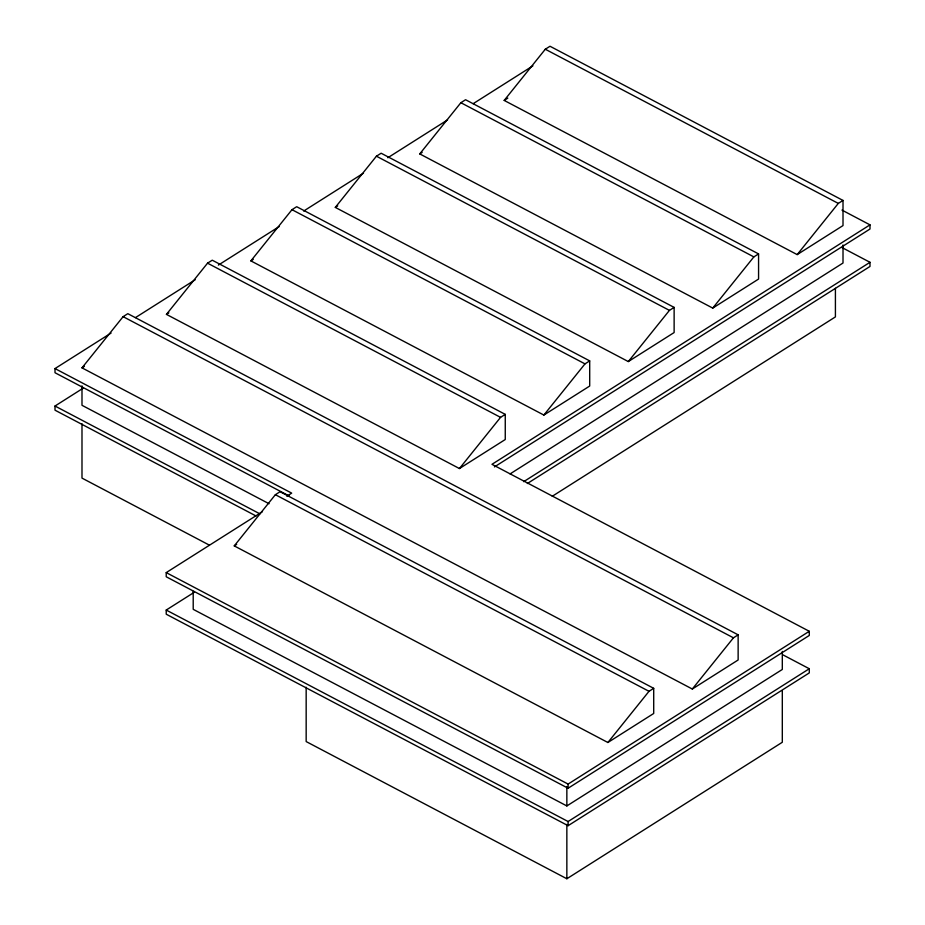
<?xml version="1.0" encoding="UTF-8"?>
<svg xmlns="http://www.w3.org/2000/svg" width="925" height="925" viewBox="0 0 925 925"><rect width="100%" height="100%" fill="white"/><g stroke="black" fill="none" stroke-linecap="round" stroke-linejoin="round"><path stroke-width="1.39" d="M81.99 367.861L123.118 316.662L127.812 313.679L738.138 634.839L738.138 659.987L692.316 689.021L81.99 367.861L84.406 366.323M166.431 314.373L207.547 263.174L212.253 260.202L505.258 414.377L505.258 439.525L459.436 468.547L166.431 314.373L168.847 312.847M250.872 260.885L291.988 209.686L296.694 206.714L589.699 360.889L589.699 386.037L543.865 415.059L250.872 260.885L253.277 259.358M335.301 207.397L376.429 156.198L381.135 153.226L674.128 307.401L674.128 332.549L628.306 361.571L335.301 207.397L337.717 205.87M419.742 153.908L460.87 102.71L465.564 99.738L758.569 253.912L758.569 279.061L712.747 308.094L419.742 153.908L422.158 152.382M504.183 100.42L545.299 49.233L550.005 46.25L843.01 200.436L843.01 225.573L797.188 254.606L504.183 100.42L507.802 98.131M234.245 545.889L275.373 494.702L280.067 491.718L653.709 688.327L653.709 713.476L607.887 742.497L234.245 545.889L236.661 544.363M459.436 468.547L500.552 417.36L505.258 414.377M543.865 415.059L584.993 363.872L589.699 360.889M628.306 361.571L669.434 310.384L674.128 307.401M712.747 308.094L753.863 256.896L758.569 253.912M797.188 254.606L838.304 203.407L843.01 200.436M607.887 742.497L649.003 691.31L653.709 688.327M692.316 689.021L733.444 637.822L738.138 634.839M289.143 495.95L55.003 372.74L55.003 368.578L111.081 333.058M135.466 317.61L195.198 279.766M218.369 265.093L279.327 226.486M303.701 211.039L363.444 173.195M387.829 157.747L447.561 119.903M473.161 103.693L532.904 65.848M256.063 515.988L55.003 410.18L55.003 406.029L83.042 388.257M841.958 210.091L869.997 224.856L491.973 464.315L809.294 631.289L809.294 635.452L568.1 788.239L166.222 576.772L166.222 572.61L262.457 511.652M286.819 496.216L291.687 493.129L55.003 368.578M782.538 654.657L809.294 668.74L809.294 672.903L568.1 825.69L166.222 614.212L166.222 610.049L194.238 592.301M494.413 466.928L869.997 229.018L869.997 224.856M510.103 473.901L843.01 263.024L843.01 244.986M523.677 481.671L869.997 262.295L841.958 247.542M527.342 483.521L869.997 266.458L869.997 262.295M552.26 496.274L835.414 316.905L835.414 288.299M568.1 788.239L568.1 784.076L809.294 631.289M193.209 591.306L193.209 609.332L566.852 805.941L782.307 669.457L782.307 651.431M568.1 825.69L568.1 821.527L809.294 668.74M306.163 687.229L306.163 741.572L566.852 878.75L782.307 742.266L782.307 690.778M545.299 49.233L838.304 203.407M460.87 102.71L753.863 256.896M376.429 156.198L669.434 310.384M291.988 209.686L584.993 363.872M207.547 263.174L500.552 417.36M123.118 316.662L733.444 637.822M275.373 494.702L649.003 691.31M269.059 503.732L81.99 405.3L81.99 385.887M55.003 406.029L259.879 513.837M209.351 545.126L81.99 478.109L81.99 423.766M166.222 572.61L568.1 784.076M166.222 610.049L568.1 821.527M566.852 786.528L566.852 805.941M566.852 824.406L566.852 878.75"/></g></svg>
